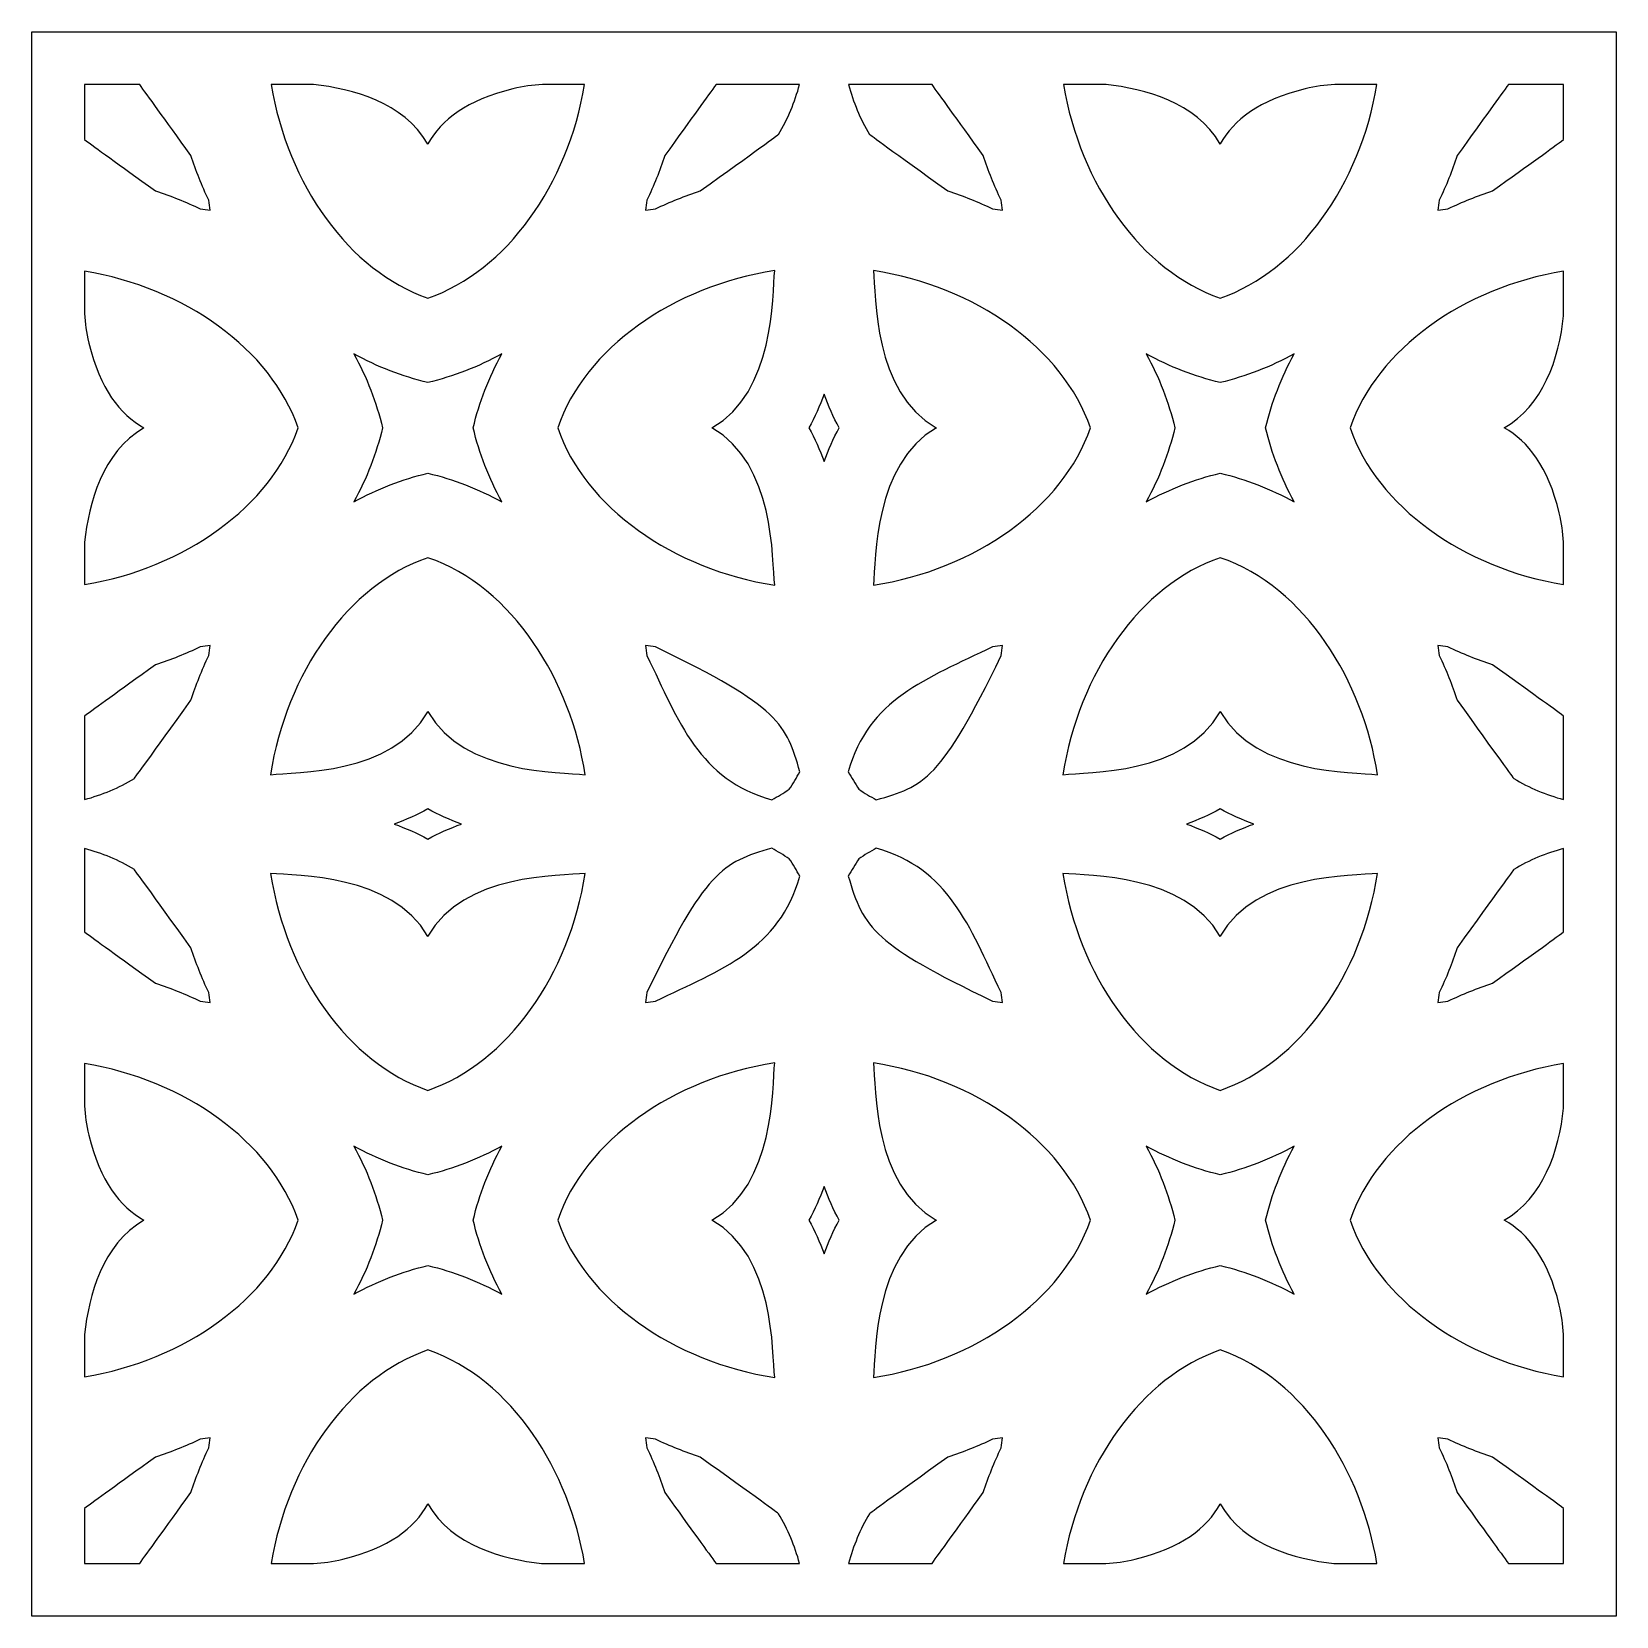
# Model space of a CAD drawing. Header units: millimetres. Extents: x -515 to 516, y -332 to 332.
# Drawn here: x 215.7 to 515.7, y 32.4 to 332.4 of the extents above; entities that cross this region are included whole.
import ezdxf

# ---------------------------------------------------------------- set-up
doc = ezdxf.new("R2010")
doc.units = ezdxf.units.MM
doc.header["$MEASUREMENT"] = 0
doc.layers.add('layer 1', color=7, linetype='Continuous')

msp = doc.modelspace()

# ---------------------------------------------------------------- linework, layer by layer
at = {"layer": 'layer 1'}
for points, knots in [([(515.6899, 32.3515), (515.6899, 32.3515), (515.6899, 332.3513), (515.6899, 332.3513), (515.6899, 332.3513), (515.6899, 332.3513), (215.7091, 332.3513), (215.7091, 332.3513), (215.7091, 332.3513), (215.7091, 329.3266), (215.7091, 39.8129), (215.7091, 32.3515), (215.7091, 32.3515), (215.7091, 32.3515), (515.6899, 32.3515), (515.6899, 32.3515)], [0, 0, 0, 0, 0.2, 0.2, 0.2, 0.2, 0.4, 0.4, 0.4, 0.4, 0.6, 0.6, 0.6, 0.6, 1, 1, 1, 1]), ([(225.7115, 322.3517), (225.7115, 322.3517), (236.1498, 322.3517), (236.1498, 322.3517), (236.1498, 322.3517), (237.5977, 320.3512), (240.7116, 316.0712), (245.8499, 308.9015), (245.8499, 308.9015), (246.8129, 306.021), (247.9165, 303.1918), (249.2379, 300.4413), (249.2379, 300.4413), (249.3363, 299.8115), (249.4277, 299.181), (249.505, 298.5413), (249.505, 298.5413), (248.8724, 298.6313), (248.2398, 298.7213), (247.6072, 298.8112), (247.6072, 298.8112), (244.8729, 300.1313), (242.0401, 301.251), (239.1441, 302.2112), (239.1441, 302.2112), (231.9674, 307.3516), (227.7008, 310.4514), (225.7115, 311.9114), (225.7115, 311.9114), (225.7115, 311.9114), (225.7115, 322.3517), (225.7115, 322.3517)], [0, 0, 0, 0, 0.11111111, 0.11111111, 0.11111111, 0.11111111, 0.22222222, 0.22222222, 0.22222222, 0.22222222, 0.33333333, 0.33333333, 0.33333333, 0.33333333, 0.44444444, 0.44444444, 0.44444444, 0.44444444, 0.55555556, 0.55555556, 0.55555556, 0.55555556, 0.66666667, 0.66666667, 0.66666667, 0.66666667, 0.77777778, 0.77777778, 0.77777778, 0.77777778, 1, 1, 1, 1]), ([(269.0881, 322.3517), (276.4195, 321.4815), (286.0704, 319.1014), (290.7096, 311.0819), (290.7096, 311.0819), (290.7096, 311.0819), (290.7096, 311.1114), (290.7096, 311.1114), (290.7096, 311.1114), (293.2471, 315.6417), (298.055, 319.4016), (306.7781, 321.5215), (306.7781, 321.5215), (310.9745, 322.5647), (313.0481, 322.3517), (320.3654, 322.3517), (320.3654, 322.3517), (317.2796, 303.4511), (305.5902, 287.0016), (290.7096, 281.9217), (290.7096, 281.9217), (275.829, 287.0016), (264.1396, 303.4511), (261.0468, 322.3517), (261.0468, 322.3517), (261.0468, 322.3517), (269.0881, 322.3517), (269.0881, 322.3517)], [0, 0, 0, 0, 0.125, 0.125, 0.125, 0.125, 0.25, 0.25, 0.25, 0.25, 0.375, 0.375, 0.375, 0.375, 0.5, 0.5, 0.5, 0.5, 0.625, 0.625, 0.625, 0.625, 0.75, 0.75, 0.75, 0.75, 1, 1, 1, 1]), ([(332.1813, 300.4511), (333.4957, 303.1918), (334.6063, 306.021), (335.5693, 308.9015), (335.5693, 308.9015), (340.6795, 316.0311), (343.8074, 320.3414), (345.2695, 322.3517), (345.2695, 322.3517), (345.2695, 322.3517), (361.0779, 322.3517), (361.0779, 322.3517), (361.0779, 322.3517), (360.1501, 319.0213), (358.9059, 315.8814), (357.0783, 312.9116), (357.0783, 312.9116), (357.0783, 312.9116), (352.65, 309.6417), (342.268, 302.2112), (342.268, 302.2112), (339.3791, 301.251), (336.5463, 300.1313), (333.805, 298.8112), (333.805, 298.8112), (333.1794, 298.7213), (332.5398, 298.6313), (331.9071, 298.5413), (331.9071, 298.5413), (331.9845, 299.181), (332.0829, 299.8213), (332.1813, 300.4511)], [0, 0, 0, 0, 0.11111111, 0.11111111, 0.11111111, 0.11111111, 0.22222222, 0.22222222, 0.22222222, 0.22222222, 0.33333333, 0.33333333, 0.33333333, 0.33333333, 0.44444444, 0.44444444, 0.44444444, 0.44444444, 0.55555556, 0.55555556, 0.55555556, 0.55555556, 0.66666667, 0.66666667, 0.66666667, 0.66666667, 0.77777778, 0.77777778, 0.77777778, 0.77777778, 1, 1, 1, 1]), ([(386.1507, 322.3517), (387.5987, 320.3512), (390.7055, 316.0712), (395.8508, 308.9015), (395.8508, 308.9015), (396.8068, 306.021), (397.9174, 303.1918), (399.2389, 300.4413), (399.2389, 300.4413), (399.3373, 299.8115), (399.4287, 299.181), (399.506, 298.5413), (399.506, 298.5413), (398.8663, 298.6313), (398.2407, 298.7213), (397.6081, 298.8112), (397.6081, 298.8112), (394.8738, 300.1313), (392.0411, 301.251), (389.1451, 302.2112), (389.1451, 302.2112), (378.6296, 309.7513), (374.3418, 312.9116), (374.3418, 312.9116), (374.3418, 312.9116), (372.5072, 315.8814), (371.2701, 319.0213), (370.3352, 322.3517), (370.3352, 322.3517), (370.3352, 322.3517), (386.1507, 322.3517), (386.1507, 322.3517)], [0, 0, 0, 0, 0.11111111, 0.11111111, 0.11111111, 0.11111111, 0.22222222, 0.22222222, 0.22222222, 0.22222222, 0.33333333, 0.33333333, 0.33333333, 0.33333333, 0.44444444, 0.44444444, 0.44444444, 0.44444444, 0.55555556, 0.55555556, 0.55555556, 0.55555556, 0.66666667, 0.66666667, 0.66666667, 0.66666667, 0.77777778, 0.77777778, 0.77777778, 0.77777778, 1, 1, 1, 1]), ([(419.089, 322.3517), (426.4204, 321.4815), (436.0713, 319.1014), (440.7105, 311.0819), (440.7105, 311.0819), (440.7105, 311.0819), (440.7105, 311.1114), (440.7105, 311.1114), (440.7105, 311.1114), (443.248, 315.6417), (448.0559, 319.4016), (456.7791, 321.5215), (456.7791, 321.5215), (460.9754, 322.5647), (463.049, 322.3517), (470.3663, 322.3517), (470.3663, 322.3517), (467.2805, 303.4511), (455.5911, 287.0016), (440.7105, 281.9217), (440.7105, 281.9217), (425.8299, 287.0016), (414.1406, 303.4511), (411.0478, 322.3517), (411.0478, 322.3517), (411.0478, 322.3517), (419.089, 322.3517), (419.089, 322.3517)], [0, 0, 0, 0, 0.125, 0.125, 0.125, 0.125, 0.25, 0.25, 0.25, 0.25, 0.375, 0.375, 0.375, 0.375, 0.5, 0.5, 0.5, 0.5, 0.625, 0.625, 0.625, 0.625, 0.75, 0.75, 0.75, 0.75, 1, 1, 1, 1]), ([(482.1822, 300.4511), (483.4967, 303.1918), (484.6073, 306.021), (485.5702, 308.9015), (485.5702, 308.9015), (490.6804, 316.0311), (493.8083, 320.3414), (495.2704, 322.3517), (495.2704, 322.3517), (495.2704, 322.3517), (505.7086, 322.3517), (505.7086, 322.3517), (505.7086, 322.3517), (505.7086, 322.3517), (505.7086, 311.9114), (505.7086, 311.9114), (505.7086, 311.9114), (503.6983, 310.4416), (499.3754, 307.301), (492.269, 302.2112), (492.269, 302.2112), (489.38, 301.251), (486.5473, 300.1313), (483.8059, 298.8112), (483.8059, 298.8112), (483.1803, 298.7213), (482.5407, 298.6313), (481.9081, 298.5413), (481.9081, 298.5413), (481.9854, 299.181), (482.0768, 299.8213), (482.1822, 300.4511)], [0, 0, 0, 0, 0.11111111, 0.11111111, 0.11111111, 0.11111111, 0.22222222, 0.22222222, 0.22222222, 0.22222222, 0.33333333, 0.33333333, 0.33333333, 0.33333333, 0.44444444, 0.44444444, 0.44444444, 0.44444444, 0.55555556, 0.55555556, 0.55555556, 0.55555556, 0.66666667, 0.66666667, 0.66666667, 0.66666667, 0.77777778, 0.77777778, 0.77777778, 0.77777778, 1, 1, 1, 1]), ([(225.7115, 287.0115), (244.5987, 283.9215), (261.0468, 272.2216), (266.1359, 257.3515), (266.1359, 257.3515), (261.0468, 242.4716), (244.6058, 230.7815), (225.7115, 227.6817), (225.7115, 227.6817), (225.7115, 227.6817), (225.7115, 235.7314), (225.7115, 235.7314), (225.7115, 235.7314), (226.5761, 243.0613), (228.952, 252.7116), (236.9651, 257.3515), (236.9651, 257.3515), (236.9651, 257.3515), (236.9511, 257.3515), (236.9511, 257.3515), (236.9511, 257.3515), (232.4173, 259.8911), (228.6567, 264.6913), (226.5269, 273.4116), (226.5269, 273.4116), (225.5077, 277.6255), (225.7115, 279.5473), (225.7115, 287.0115)], [0, 0, 0, 0, 0.125, 0.125, 0.125, 0.125, 0.25, 0.25, 0.25, 0.25, 0.375, 0.375, 0.375, 0.375, 0.5, 0.5, 0.5, 0.5, 0.625, 0.625, 0.625, 0.625, 0.75, 0.75, 0.75, 0.75, 1, 1, 1, 1]), ([(356.3684, 287.1211), (355.8693, 282.4854), (356.4528, 264.065), (344.4822, 257.3515), (344.4822, 257.3515), (356.4528, 250.5846), (355.8553, 232.3153), (356.3684, 227.5713), (356.3684, 227.5713), (337.2001, 230.5011), (320.4216, 242.2917), (315.2833, 257.3515), (315.2833, 257.3515), (320.4216, 272.4015), (337.2001, 284.2012), (356.3684, 287.1211)], [0, 0, 0, 0, 0.2, 0.2, 0.2, 0.2, 0.4, 0.4, 0.4, 0.4, 0.6, 0.6, 0.6, 0.6, 1, 1, 1, 1]), ([(416.1368, 257.3515), (410.9915, 242.2917), (394.2201, 230.5011), (375.0447, 227.5713), (375.0447, 227.5713), (375.586, 232.5718), (375.0799, 250.4714), (386.9661, 257.3515), (386.9661, 257.3515), (386.9661, 257.3515), (386.945, 257.3515), (386.945, 257.3515), (386.945, 257.3515), (374.9463, 264.0791), (375.5508, 282.4644), (375.0447, 287.1211), (375.0447, 287.1211), (394.2201, 284.2012), (410.9915, 272.4015), (416.1368, 257.3515)], [0, 0, 0, 0, 0.16666667, 0.16666667, 0.16666667, 0.16666667, 0.33333333, 0.33333333, 0.33333333, 0.33333333, 0.5, 0.5, 0.5, 0.5, 0.66666667, 0.66666667, 0.66666667, 0.66666667, 1, 1, 1, 1]), ([(505.7086, 227.6817), (486.8074, 230.7815), (470.3663, 242.4716), (465.2772, 257.3515), (465.2772, 257.3515), (470.3663, 272.2216), (486.8074, 283.9215), (505.7086, 287.0115), (505.7086, 287.0115), (505.7086, 287.0115), (505.7086, 278.5716), (505.7086, 278.5716), (505.7086, 278.5716), (504.9213, 270.4769), (501.695, 261.4003), (494.4761, 257.3515), (494.4761, 257.3515), (499.0099, 254.7915), (502.7634, 249.9913), (504.8862, 241.2816), (504.8862, 241.2816), (505.9054, 237.0817), (505.7086, 235.1438), (505.7086, 227.6817)], [0, 0, 0, 0, 0.14285714, 0.14285714, 0.14285714, 0.14285714, 0.28571429, 0.28571429, 0.28571429, 0.28571429, 0.42857143, 0.42857143, 0.42857143, 0.42857143, 0.57142857, 0.57142857, 0.57142857, 0.57142857, 0.71428571, 0.71428571, 0.71428571, 0.71428571, 1, 1, 1, 1]), ([(276.7006, 271.3612), (281.1571, 268.9116), (285.8806, 267.0819), (290.7096, 265.9312), (290.7096, 265.9312), (295.5386, 267.0819), (300.2621, 268.9116), (304.7186, 271.3612), (304.7186, 271.3612), (302.2795, 266.9012), (300.4379, 262.1714), (299.2921, 257.3515), (299.2921, 257.3515), (300.4379, 252.5211), (302.2795, 247.7919), (304.7186, 243.3411), (304.7186, 243.3411), (300.2621, 245.7816), (295.5386, 247.6218), (290.7096, 248.7612), (290.7096, 248.7612), (285.8806, 247.6218), (281.1571, 245.7816), (276.7006, 243.3411), (276.7006, 243.3411), (279.1397, 247.7919), (280.9813, 252.5211), (282.1271, 257.3515), (282.1271, 257.3515), (280.9813, 262.1714), (279.1397, 266.9012), (276.7006, 271.3612)], [0, 0, 0, 0, 0.11111111, 0.11111111, 0.11111111, 0.11111111, 0.22222222, 0.22222222, 0.22222222, 0.22222222, 0.33333333, 0.33333333, 0.33333333, 0.33333333, 0.44444444, 0.44444444, 0.44444444, 0.44444444, 0.55555556, 0.55555556, 0.55555556, 0.55555556, 0.66666667, 0.66666667, 0.66666667, 0.66666667, 0.77777778, 0.77777778, 0.77777778, 0.77777778, 1, 1, 1, 1]), ([(426.6945, 271.3612), (431.158, 268.9116), (435.8745, 267.0819), (440.7105, 265.9312), (440.7105, 265.9312), (445.5395, 267.0819), (450.2631, 268.9116), (454.7195, 271.3612), (454.7195, 271.3612), (452.2804, 266.9012), (450.4388, 262.1714), (449.2931, 257.3515), (449.2931, 257.3515), (450.4388, 252.5211), (452.2804, 247.7919), (454.7195, 243.3411), (454.7195, 243.3411), (450.2631, 245.7816), (445.5395, 247.6218), (440.7105, 248.7612), (440.7105, 248.7612), (435.8745, 247.6218), (431.158, 245.7816), (426.6945, 243.3411), (426.6945, 243.3411), (429.1406, 247.7919), (430.9752, 252.5211), (432.128, 257.3515), (432.128, 257.3515), (430.9752, 262.1714), (429.1406, 266.9012), (426.6945, 271.3612)], [0, 0, 0, 0, 0.11111111, 0.11111111, 0.11111111, 0.11111111, 0.22222222, 0.22222222, 0.22222222, 0.22222222, 0.33333333, 0.33333333, 0.33333333, 0.33333333, 0.44444444, 0.44444444, 0.44444444, 0.44444444, 0.55555556, 0.55555556, 0.55555556, 0.55555556, 0.66666667, 0.66666667, 0.66666667, 0.66666667, 0.77777778, 0.77777778, 0.77777778, 0.77777778, 1, 1, 1, 1]), ([(365.7101, 250.9719), (364.9088, 253.2114), (363.9317, 255.3313), (362.8492, 257.3515), (362.8492, 257.3515), (363.9317, 259.3611), (364.9088, 261.4811), (365.7101, 263.7213), (365.7101, 263.7213), (366.5044, 261.4811), (367.4884, 259.3611), (368.5639, 257.3515), (368.5639, 257.3515), (367.4884, 255.3313), (366.5044, 253.2114), (365.7101, 250.9719)], [0, 0, 0, 0, 0.2, 0.2, 0.2, 0.2, 0.4, 0.4, 0.4, 0.4, 0.6, 0.6, 0.6, 0.6, 1, 1, 1, 1]), ([(290.7096, 203.6316), (290.7096, 203.6316), (290.7096, 203.5817), (290.7096, 203.5817), (290.7096, 203.5817), (283.9968, 191.607), (265.6298, 192.1995), (260.9273, 191.6815), (260.9273, 191.6815), (263.8585, 210.8519), (275.6603, 227.6311), (290.7096, 232.7715), (290.7096, 232.7715), (306.9117, 227.2339), (317.7997, 209.2486), (320.4778, 191.6815), (320.4778, 191.6815), (315.7191, 192.2016), (297.6262, 191.6512), (290.7096, 203.6316)], [0, 0, 0, 0, 0.16666667, 0.16666667, 0.16666667, 0.16666667, 0.33333333, 0.33333333, 0.33333333, 0.33333333, 0.5, 0.5, 0.5, 0.5, 0.66666667, 0.66666667, 0.66666667, 0.66666667, 1, 1, 1, 1]), ([(440.7105, 203.6316), (440.7105, 203.6316), (440.7105, 203.5817), (440.7105, 203.5817), (440.7105, 203.5817), (433.9907, 191.607), (415.6307, 192.1995), (410.9283, 191.6815), (410.9283, 191.6815), (413.8594, 210.8519), (425.6542, 227.6311), (440.7105, 232.7715), (440.7105, 232.7715), (456.9126, 227.2339), (467.8007, 209.2486), (470.4788, 191.6815), (470.4788, 191.6815), (465.7201, 192.2016), (447.6272, 191.6512), (440.7105, 203.6316)], [0, 0, 0, 0, 0.16666667, 0.16666667, 0.16666667, 0.16666667, 0.33333333, 0.33333333, 0.33333333, 0.33333333, 0.5, 0.5, 0.5, 0.5, 0.66666667, 0.66666667, 0.66666667, 0.66666667, 1, 1, 1, 1]), ([(249.2379, 214.2512), (247.9165, 211.5014), (246.8129, 208.6715), (245.8499, 205.7917), (245.8499, 205.7917), (238.3217, 195.2916), (235.1516, 190.9814), (235.1516, 190.9814), (235.1516, 190.9814), (232.1783, 189.151), (229.0433, 187.9012), (225.7115, 186.9713), (225.7115, 186.9713), (225.7115, 186.9713), (225.7115, 202.7818), (225.7115, 202.7818), (225.7115, 202.7818), (227.7078, 204.2411), (232.0026, 207.3613), (239.1441, 212.4813), (239.1441, 212.4813), (242.0401, 213.4414), (244.8729, 214.5612), (247.6072, 215.8812), (247.6072, 215.8812), (248.2398, 215.9719), (248.8724, 216.0612), (249.505, 216.1512), (249.505, 216.1512), (249.4277, 215.5115), (249.3363, 214.881), (249.2379, 214.2512)], [0, 0, 0, 0, 0.11111111, 0.11111111, 0.11111111, 0.11111111, 0.22222222, 0.22222222, 0.22222222, 0.22222222, 0.33333333, 0.33333333, 0.33333333, 0.33333333, 0.44444444, 0.44444444, 0.44444444, 0.44444444, 0.55555556, 0.55555556, 0.55555556, 0.55555556, 0.66666667, 0.66666667, 0.66666667, 0.66666667, 0.77777778, 0.77777778, 0.77777778, 0.77777778, 1, 1, 1, 1]), ([(359.1308, 188.9317), (358.0484, 188.2112), (356.9378, 187.5512), (355.8272, 186.9417), (355.8272, 186.9417), (342.1134, 190.7262), (338.2263, 201.6459), (332.1813, 214.2512), (332.1813, 214.2512), (332.0829, 214.881), (331.9845, 215.5115), (331.9071, 216.1512), (331.9071, 216.1512), (332.5398, 216.0612), (333.1794, 215.9719), (333.805, 215.8812), (333.805, 215.8812), (357.4017, 204.5159), (358.6318, 201.1743), (361.1201, 192.2213), (361.1201, 192.2213), (360.5015, 191.1114), (359.8408, 190.0113), (359.1308, 188.9317)], [0, 0, 0, 0, 0.14285714, 0.14285714, 0.14285714, 0.14285714, 0.28571429, 0.28571429, 0.28571429, 0.28571429, 0.42857143, 0.42857143, 0.42857143, 0.42857143, 0.57142857, 0.57142857, 0.57142857, 0.57142857, 0.71428571, 0.71428571, 0.71428571, 0.71428571, 1, 1, 1, 1]), ([(397.6081, 215.8812), (398.2407, 215.9719), (398.8663, 216.0612), (399.506, 216.1512), (399.506, 216.1512), (399.4287, 215.5115), (399.3373, 214.881), (399.2389, 214.2512), (399.2389, 214.2512), (387.9431, 190.7234), (384.5129, 189.4054), (375.586, 186.9417), (375.586, 186.9417), (374.4824, 187.5512), (373.3718, 188.2112), (372.2893, 188.9317), (372.2893, 188.9317), (371.5794, 190.0113), (370.9186, 191.1114), (370.3001, 192.2213), (370.3001, 192.2213), (374.0747, 205.9442), (385.0823, 209.8454), (397.6081, 215.8812)], [0, 0, 0, 0, 0.14285714, 0.14285714, 0.14285714, 0.14285714, 0.28571429, 0.28571429, 0.28571429, 0.28571429, 0.42857143, 0.42857143, 0.42857143, 0.42857143, 0.57142857, 0.57142857, 0.57142857, 0.57142857, 0.71428571, 0.71428571, 0.71428571, 0.71428571, 1, 1, 1, 1]), ([(481.9081, 216.1512), (482.5407, 216.0612), (483.1803, 215.9719), (483.8059, 215.8812), (483.8059, 215.8812), (486.5473, 214.5612), (489.38, 213.4414), (492.269, 212.4813), (492.269, 212.4813), (499.4316, 207.3514), (503.7123, 204.2411), (505.7086, 202.7818), (505.7086, 202.7818), (505.7086, 202.7818), (505.7086, 186.9713), (505.7086, 186.9713), (505.7086, 186.9713), (502.3768, 187.9012), (499.2418, 189.151), (496.2685, 190.9814), (496.2685, 190.9814), (496.2685, 190.9814), (493.1265, 195.2417), (485.5702, 205.7917), (485.5702, 205.7917), (484.6073, 208.6715), (483.4967, 211.5014), (482.1822, 214.2512), (482.1822, 214.2512), (482.0768, 214.881), (481.9854, 215.5115), (481.9081, 216.1512)], [0, 0, 0, 0, 0.11111111, 0.11111111, 0.11111111, 0.11111111, 0.22222222, 0.22222222, 0.22222222, 0.22222222, 0.33333333, 0.33333333, 0.33333333, 0.33333333, 0.44444444, 0.44444444, 0.44444444, 0.44444444, 0.55555556, 0.55555556, 0.55555556, 0.55555556, 0.66666667, 0.66666667, 0.66666667, 0.66666667, 0.77777778, 0.77777778, 0.77777778, 0.77777778, 1, 1, 1, 1]), ([(284.3412, 182.351), (286.5695, 183.1411), (288.6993, 184.1217), (290.7096, 185.2112), (290.7096, 185.2112), (292.727, 184.1217), (294.8497, 183.1411), (297.078, 182.351), (297.078, 182.351), (294.8497, 181.5511), (292.727, 180.5713), (290.7096, 179.4916), (290.7096, 179.4916), (288.6993, 180.5713), (286.5695, 181.5511), (284.3412, 182.351)], [0, 0, 0, 0, 0.2, 0.2, 0.2, 0.2, 0.4, 0.4, 0.4, 0.4, 0.6, 0.6, 0.6, 0.6, 1, 1, 1, 1]), ([(434.3422, 182.351), (436.5704, 183.1411), (438.7002, 184.1217), (440.7105, 185.2112), (440.7105, 185.2112), (442.7279, 184.1217), (444.8507, 183.1411), (447.0789, 182.351), (447.0789, 182.351), (444.8507, 181.5511), (442.7279, 180.5713), (440.7105, 179.4916), (440.7105, 179.4916), (438.7002, 180.5713), (436.5704, 181.5511), (434.3422, 182.351)], [0, 0, 0, 0, 0.2, 0.2, 0.2, 0.2, 0.4, 0.4, 0.4, 0.4, 0.6, 0.6, 0.6, 0.6, 1, 1, 1, 1]), ([(249.505, 148.5418), (248.8724, 148.6318), (248.2398, 148.7217), (247.6072, 148.8117), (247.6072, 148.8117), (244.8729, 150.1318), (242.0401, 151.2515), (239.1441, 152.2117), (239.1441, 152.2117), (231.9674, 157.3513), (227.7008, 160.4512), (225.7115, 161.9118), (225.7115, 161.9118), (225.7115, 161.9118), (225.7115, 177.7217), (225.7115, 177.7217), (225.7115, 177.7217), (229.0433, 176.791), (232.1783, 175.5518), (235.1516, 173.7116), (235.1516, 173.7116), (235.1516, 173.7116), (238.3217, 169.4119), (245.8499, 158.902), (245.8499, 158.902), (246.8129, 156.0214), (247.9165, 153.1915), (249.2379, 150.441), (249.2379, 150.441), (249.3363, 149.8119), (249.4277, 149.1814), (249.505, 148.5418)], [0, 0, 0, 0, 0.11111111, 0.11111111, 0.11111111, 0.11111111, 0.22222222, 0.22222222, 0.22222222, 0.22222222, 0.33333333, 0.33333333, 0.33333333, 0.33333333, 0.44444444, 0.44444444, 0.44444444, 0.44444444, 0.55555556, 0.55555556, 0.55555556, 0.55555556, 0.66666667, 0.66666667, 0.66666667, 0.66666667, 0.77777778, 0.77777778, 0.77777778, 0.77777778, 1, 1, 1, 1]), ([(333.805, 148.8117), (333.1794, 148.7217), (332.5398, 148.6318), (331.9071, 148.5418), (331.9071, 148.5418), (331.9845, 149.1814), (332.0829, 149.8218), (332.1813, 150.4516), (332.1813, 150.4516), (343.1396, 173.209), (346.4011, 175.1315), (355.8272, 177.761), (355.8272, 177.761), (356.9378, 177.1411), (358.0484, 176.4817), (359.1308, 175.7613), (359.1308, 175.7613), (359.8408, 174.6816), (360.5015, 173.5815), (361.1201, 172.4716), (361.1201, 172.4716), (357.2752, 158.6932), (346.3238, 154.8427), (333.805, 148.8117)], [0, 0, 0, 0, 0.14285714, 0.14285714, 0.14285714, 0.14285714, 0.28571429, 0.28571429, 0.28571429, 0.28571429, 0.42857143, 0.42857143, 0.42857143, 0.42857143, 0.57142857, 0.57142857, 0.57142857, 0.57142857, 0.71428571, 0.71428571, 0.71428571, 0.71428571, 1, 1, 1, 1]), ([(372.2893, 175.7613), (373.3718, 176.4817), (374.4824, 177.1411), (375.586, 177.761), (375.586, 177.761), (389.3278, 173.9295), (393.1868, 163.0505), (399.2389, 150.441), (399.2389, 150.441), (399.3373, 149.8119), (399.4287, 149.1814), (399.506, 148.5418), (399.506, 148.5418), (398.8663, 148.6318), (398.2407, 148.7217), (397.6081, 148.8117), (397.6081, 148.8117), (375.4805, 159.4741), (373.0625, 162.562), (370.3001, 172.4716), (370.3001, 172.4716), (370.9186, 173.5815), (371.5794, 174.6816), (372.2893, 175.7613)], [0, 0, 0, 0, 0.14285714, 0.14285714, 0.14285714, 0.14285714, 0.28571429, 0.28571429, 0.28571429, 0.28571429, 0.42857143, 0.42857143, 0.42857143, 0.42857143, 0.57142857, 0.57142857, 0.57142857, 0.57142857, 0.71428571, 0.71428571, 0.71428571, 0.71428571, 1, 1, 1, 1]), ([(482.1822, 150.4516), (483.4967, 153.1915), (484.6073, 156.0214), (485.5702, 158.902), (485.5702, 158.902), (493.0281, 169.3212), (496.2685, 173.7116), (496.2685, 173.7116), (496.2685, 173.7116), (499.2418, 175.5518), (502.3768, 176.791), (505.7086, 177.7217), (505.7086, 177.7217), (505.7086, 177.7217), (505.7086, 161.9118), (505.7086, 161.9118), (505.7086, 161.9118), (503.6983, 160.4413), (499.3754, 157.3014), (492.269, 152.2117), (492.269, 152.2117), (489.38, 151.2515), (486.5473, 150.1318), (483.8059, 148.8117), (483.8059, 148.8117), (483.1803, 148.7217), (482.5407, 148.6318), (481.9081, 148.5418), (481.9081, 148.5418), (481.9854, 149.1814), (482.0768, 149.8218), (482.1822, 150.4516)], [0, 0, 0, 0, 0.11111111, 0.11111111, 0.11111111, 0.11111111, 0.22222222, 0.22222222, 0.22222222, 0.22222222, 0.33333333, 0.33333333, 0.33333333, 0.33333333, 0.44444444, 0.44444444, 0.44444444, 0.44444444, 0.55555556, 0.55555556, 0.55555556, 0.55555556, 0.66666667, 0.66666667, 0.66666667, 0.66666667, 0.77777778, 0.77777778, 0.77777778, 0.77777778, 1, 1, 1, 1]), ([(290.7096, 131.9215), (275.6603, 137.0612), (263.8585, 153.8417), (260.9414, 173.0115), (260.9414, 173.0115), (265.932, 172.4716), (283.8281, 172.9714), (290.7096, 161.0817), (290.7096, 161.0817), (290.7096, 161.0817), (290.7096, 161.1112), (290.7096, 161.1112), (290.7096, 161.1112), (297.4154, 173.0747), (315.7683, 172.5019), (320.4778, 173.0115), (320.4778, 173.0115), (317.5608, 153.8417), (305.7589, 137.0612), (290.7096, 131.9215)], [0, 0, 0, 0, 0.16666667, 0.16666667, 0.16666667, 0.16666667, 0.33333333, 0.33333333, 0.33333333, 0.33333333, 0.5, 0.5, 0.5, 0.5, 0.66666667, 0.66666667, 0.66666667, 0.66666667, 1, 1, 1, 1]), ([(440.7105, 131.9215), (425.6542, 137.0612), (413.8594, 153.8417), (410.9423, 173.0115), (410.9423, 173.0115), (415.9259, 172.4716), (433.8291, 172.9714), (440.7105, 161.0817), (440.7105, 161.0817), (440.7105, 161.0817), (440.7105, 161.1112), (440.7105, 161.1112), (440.7105, 161.1112), (447.4163, 173.0747), (465.7622, 172.5019), (470.4788, 173.0115), (470.4788, 173.0115), (467.5617, 153.8417), (455.7598, 137.0612), (440.7105, 131.9215)], [0, 0, 0, 0, 0.16666667, 0.16666667, 0.16666667, 0.16666667, 0.33333333, 0.33333333, 0.33333333, 0.33333333, 0.5, 0.5, 0.5, 0.5, 0.66666667, 0.66666667, 0.66666667, 0.66666667, 1, 1, 1, 1]), ([(225.7115, 77.6822), (225.7115, 77.6822), (225.7115, 85.7319), (225.7115, 85.7319), (225.7115, 85.7319), (226.5761, 93.0618), (228.952, 102.7114), (236.9651, 107.352), (236.9651, 107.352), (236.9651, 107.352), (236.9511, 107.352), (236.9511, 107.352), (236.9511, 107.352), (232.4173, 109.8916), (228.6567, 114.6918), (226.5269, 123.4114), (226.5269, 123.4114), (225.5077, 127.626), (225.7115, 129.5478), (225.7115, 137.0113), (225.7115, 137.0113), (244.5987, 133.9213), (261.0468, 122.2213), (266.1359, 107.352), (266.1359, 107.352), (261.0468, 92.4714), (244.6058, 80.7813), (225.7115, 77.6822)], [0, 0, 0, 0, 0.125, 0.125, 0.125, 0.125, 0.25, 0.25, 0.25, 0.25, 0.375, 0.375, 0.375, 0.375, 0.5, 0.5, 0.5, 0.5, 0.625, 0.625, 0.625, 0.625, 0.75, 0.75, 0.75, 0.75, 1, 1, 1, 1]), ([(315.2833, 107.352), (320.4216, 122.4013), (337.2001, 134.2017), (356.3684, 137.1216), (356.3684, 137.1216), (355.8693, 132.4859), (356.4528, 114.0648), (344.4822, 107.352), (344.4822, 107.352), (356.4528, 100.5844), (355.8553, 82.3157), (356.3684, 77.5718), (356.3684, 77.5718), (337.2001, 80.5015), (320.4216, 92.2914), (315.2833, 107.352)], [0, 0, 0, 0, 0.2, 0.2, 0.2, 0.2, 0.4, 0.4, 0.4, 0.4, 0.6, 0.6, 0.6, 0.6, 1, 1, 1, 1]), ([(375.0447, 77.5718), (375.586, 82.5716), (375.0799, 100.4712), (386.9661, 107.352), (386.9661, 107.352), (386.9661, 107.352), (386.945, 107.352), (386.945, 107.352), (386.945, 107.352), (374.9463, 114.0795), (375.5508, 132.4641), (375.0447, 137.1216), (375.0447, 137.1216), (394.2201, 134.2017), (410.9915, 122.4013), (416.1368, 107.352), (416.1368, 107.352), (410.9915, 92.2914), (394.2201, 80.5015), (375.0447, 77.5718)], [0, 0, 0, 0, 0.16666667, 0.16666667, 0.16666667, 0.16666667, 0.33333333, 0.33333333, 0.33333333, 0.33333333, 0.5, 0.5, 0.5, 0.5, 0.66666667, 0.66666667, 0.66666667, 0.66666667, 1, 1, 1, 1]), ([(505.7086, 77.6822), (486.8074, 80.7813), (470.3663, 92.4714), (465.2772, 107.352), (465.2772, 107.352), (470.3663, 122.2213), (486.8074, 133.9213), (505.7086, 137.0113), (505.7086, 137.0113), (505.7086, 137.0113), (505.7086, 128.5714), (505.7086, 128.5714), (505.7086, 128.5714), (504.9213, 120.4767), (501.695, 111.4), (494.4761, 107.352), (494.4761, 107.352), (499.0099, 104.7913), (502.7634, 99.9918), (504.8862, 91.2814), (504.8862, 91.2814), (505.9054, 87.0815), (505.7086, 85.1442), (505.7086, 77.6822)], [0, 0, 0, 0, 0.14285714, 0.14285714, 0.14285714, 0.14285714, 0.28571429, 0.28571429, 0.28571429, 0.28571429, 0.42857143, 0.42857143, 0.42857143, 0.42857143, 0.57142857, 0.57142857, 0.57142857, 0.57142857, 0.71428571, 0.71428571, 0.71428571, 0.71428571, 1, 1, 1, 1]), ([(304.7186, 93.3416), (300.2621, 95.7821), (295.5386, 97.6216), (290.7096, 98.7617), (290.7096, 98.7617), (285.8806, 97.6216), (281.1571, 95.7821), (276.7006, 93.3416), (276.7006, 93.3416), (279.1397, 97.791), (280.9813, 102.5216), (282.1271, 107.352), (282.1271, 107.352), (280.9813, 112.1711), (279.1397, 116.9017), (276.7006, 121.3617), (276.7006, 121.3617), (281.1571, 118.9113), (285.8806, 117.0817), (290.7096, 115.9317), (290.7096, 115.9317), (295.5386, 117.0817), (300.2621, 118.9113), (304.7186, 121.3617), (304.7186, 121.3617), (302.2795, 116.9017), (300.4379, 112.1711), (299.2921, 107.352), (299.2921, 107.352), (300.4379, 102.5216), (302.2795, 97.791), (304.7186, 93.3416)], [0, 0, 0, 0, 0.11111111, 0.11111111, 0.11111111, 0.11111111, 0.22222222, 0.22222222, 0.22222222, 0.22222222, 0.33333333, 0.33333333, 0.33333333, 0.33333333, 0.44444444, 0.44444444, 0.44444444, 0.44444444, 0.55555556, 0.55555556, 0.55555556, 0.55555556, 0.66666667, 0.66666667, 0.66666667, 0.66666667, 0.77777778, 0.77777778, 0.77777778, 0.77777778, 1, 1, 1, 1]), ([(454.7195, 93.3416), (450.2631, 95.7821), (445.5395, 97.6216), (440.7105, 98.7617), (440.7105, 98.7617), (435.8745, 97.6216), (431.158, 95.7821), (426.6945, 93.3416), (426.6945, 93.3416), (429.1406, 97.791), (430.9752, 102.5216), (432.128, 107.352), (432.128, 107.352), (430.9752, 112.1711), (429.1406, 116.9017), (426.6945, 121.3617), (426.6945, 121.3617), (431.158, 118.9113), (435.8745, 117.0817), (440.7105, 115.9317), (440.7105, 115.9317), (445.5395, 117.0817), (450.2631, 118.9113), (454.7195, 121.3617), (454.7195, 121.3617), (452.2804, 116.9017), (450.4388, 112.1711), (449.2931, 107.352), (449.2931, 107.352), (450.4388, 102.5216), (452.2804, 97.791), (454.7195, 93.3416)], [0, 0, 0, 0, 0.11111111, 0.11111111, 0.11111111, 0.11111111, 0.22222222, 0.22222222, 0.22222222, 0.22222222, 0.33333333, 0.33333333, 0.33333333, 0.33333333, 0.44444444, 0.44444444, 0.44444444, 0.44444444, 0.55555556, 0.55555556, 0.55555556, 0.55555556, 0.66666667, 0.66666667, 0.66666667, 0.66666667, 0.77777778, 0.77777778, 0.77777778, 0.77777778, 1, 1, 1, 1]), ([(365.7101, 100.9717), (364.9088, 103.2111), (363.9317, 105.3318), (362.8492, 107.352), (362.8492, 107.352), (363.9317, 109.3616), (364.9088, 111.4816), (365.7101, 113.7217), (365.7101, 113.7217), (366.5044, 111.4816), (367.4884, 109.3616), (368.5639, 107.352), (368.5639, 107.352), (367.4884, 105.3318), (366.5044, 103.2111), (365.7101, 100.9717)], [0, 0, 0, 0, 0.2, 0.2, 0.2, 0.2, 0.4, 0.4, 0.4, 0.4, 0.6, 0.6, 0.6, 0.6, 1, 1, 1, 1]), ([(312.2046, 42.3518), (304.9224, 43.222), (295.3277, 45.6316), (290.7096, 53.6321), (290.7096, 53.6321), (290.7096, 53.6321), (290.7096, 53.5815), (290.7096, 53.5815), (290.7096, 53.5815), (288.1721, 49.0519), (283.3572, 45.2914), (274.6411, 43.1714), (274.6411, 43.1714), (270.4447, 42.148), (268.4766, 42.3518), (261.0468, 42.3518), (261.0468, 42.3518), (264.1396, 61.2411), (275.829, 77.692), (290.7096, 82.7719), (290.7096, 82.7719), (306.7711, 77.2892), (317.5537, 59.5893), (320.3654, 42.3518), (320.3654, 42.3518), (320.3654, 42.3518), (312.2046, 42.3518), (312.2046, 42.3518)], [0, 0, 0, 0, 0.125, 0.125, 0.125, 0.125, 0.25, 0.25, 0.25, 0.25, 0.375, 0.375, 0.375, 0.375, 0.5, 0.5, 0.5, 0.5, 0.625, 0.625, 0.625, 0.625, 0.75, 0.75, 0.75, 0.75, 1, 1, 1, 1]), ([(462.2055, 42.3518), (454.9234, 43.222), (445.3287, 45.6316), (440.7105, 53.6321), (440.7105, 53.6321), (440.7105, 53.6321), (440.7105, 53.5815), (440.7105, 53.5815), (440.7105, 53.5815), (438.173, 49.0519), (433.3581, 45.2914), (424.635, 43.1714), (424.635, 43.1714), (420.4457, 42.148), (418.4775, 42.3518), (411.0478, 42.3518), (411.0478, 42.3518), (414.1406, 61.2411), (425.8299, 77.692), (440.7105, 82.7719), (440.7105, 82.7719), (456.772, 77.2892), (467.5547, 59.5893), (470.3663, 42.3518), (470.3663, 42.3518), (470.3663, 42.3518), (462.2055, 42.3518), (462.2055, 42.3518)], [0, 0, 0, 0, 0.125, 0.125, 0.125, 0.125, 0.25, 0.25, 0.25, 0.25, 0.375, 0.375, 0.375, 0.375, 0.5, 0.5, 0.5, 0.5, 0.625, 0.625, 0.625, 0.625, 0.75, 0.75, 0.75, 0.75, 1, 1, 1, 1]), ([(249.2379, 64.2517), (247.9165, 61.5012), (246.8129, 58.672), (245.8499, 55.7921), (245.8499, 55.7921), (240.7116, 48.6218), (237.5977, 44.3417), (236.1498, 42.3518), (236.1498, 42.3518), (236.1498, 42.3518), (225.7115, 42.3518), (225.7115, 42.3518), (225.7115, 42.3518), (225.7115, 42.3518), (225.7115, 52.7816), (225.7115, 52.7816), (225.7115, 52.7816), (227.7078, 54.2415), (232.0026, 57.3617), (239.1441, 62.4817), (239.1441, 62.4817), (242.0401, 63.4419), (244.8729, 64.5616), (247.6072, 65.8817), (247.6072, 65.8817), (248.2398, 65.9717), (248.8724, 66.0617), (249.505, 66.1516), (249.505, 66.1516), (249.4277, 65.5113), (249.3363, 64.8815), (249.2379, 64.2517)], [0, 0, 0, 0, 0.11111111, 0.11111111, 0.11111111, 0.11111111, 0.22222222, 0.22222222, 0.22222222, 0.22222222, 0.33333333, 0.33333333, 0.33333333, 0.33333333, 0.44444444, 0.44444444, 0.44444444, 0.44444444, 0.55555556, 0.55555556, 0.55555556, 0.55555556, 0.66666667, 0.66666667, 0.66666667, 0.66666667, 0.77777778, 0.77777778, 0.77777778, 0.77777778, 1, 1, 1, 1]), ([(345.2695, 42.3518), (343.8215, 44.3417), (340.7216, 48.6014), (335.5693, 55.7921), (335.5693, 55.7921), (334.6063, 58.672), (333.4957, 61.5012), (332.1813, 64.2517), (332.1813, 64.2517), (332.0829, 64.8815), (331.9845, 65.5113), (331.9071, 66.1516), (331.9071, 66.1516), (332.5398, 66.0617), (333.1794, 65.9717), (333.805, 65.8817), (333.805, 65.8817), (336.5463, 64.5616), (339.3791, 63.4419), (342.268, 62.4817), (342.268, 62.4817), (352.7695, 54.9613), (357.0783, 51.7813), (357.0783, 51.7813), (357.0783, 51.7813), (358.9059, 48.8115), (360.1501, 45.6716), (361.0779, 42.3518), (361.0779, 42.3518), (361.0779, 42.3518), (345.2695, 42.3518), (345.2695, 42.3518)], [0, 0, 0, 0, 0.11111111, 0.11111111, 0.11111111, 0.11111111, 0.22222222, 0.22222222, 0.22222222, 0.22222222, 0.33333333, 0.33333333, 0.33333333, 0.33333333, 0.44444444, 0.44444444, 0.44444444, 0.44444444, 0.55555556, 0.55555556, 0.55555556, 0.55555556, 0.66666667, 0.66666667, 0.66666667, 0.66666667, 0.77777778, 0.77777778, 0.77777778, 0.77777778, 1, 1, 1, 1]), ([(399.2389, 64.2517), (397.9174, 61.5012), (396.8068, 58.672), (395.8508, 55.7921), (395.8508, 55.7921), (390.7055, 48.6218), (387.5987, 44.3417), (386.1507, 42.3518), (386.1507, 42.3518), (386.1507, 42.3518), (370.3352, 42.3518), (370.3352, 42.3518), (370.3352, 42.3518), (371.2701, 45.6716), (372.5072, 48.8115), (374.3418, 51.7813), (374.3418, 51.7813), (374.3418, 51.7813), (378.6647, 54.9817), (389.1451, 62.4817), (389.1451, 62.4817), (392.0411, 63.4419), (394.8738, 64.5616), (397.6081, 65.8817), (397.6081, 65.8817), (398.2407, 65.9717), (398.8663, 66.0617), (399.506, 66.1516), (399.506, 66.1516), (399.4287, 65.5113), (399.3373, 64.8815), (399.2389, 64.2517)], [0, 0, 0, 0, 0.11111111, 0.11111111, 0.11111111, 0.11111111, 0.22222222, 0.22222222, 0.22222222, 0.22222222, 0.33333333, 0.33333333, 0.33333333, 0.33333333, 0.44444444, 0.44444444, 0.44444444, 0.44444444, 0.55555556, 0.55555556, 0.55555556, 0.55555556, 0.66666667, 0.66666667, 0.66666667, 0.66666667, 0.77777778, 0.77777778, 0.77777778, 0.77777778, 1, 1, 1, 1]), ([(505.7086, 42.3518), (505.7086, 42.3518), (495.2704, 42.3518), (495.2704, 42.3518), (495.2704, 42.3518), (493.8154, 44.3417), (490.7226, 48.6014), (485.5702, 55.7921), (485.5702, 55.7921), (484.6073, 58.672), (483.4967, 61.5012), (482.1822, 64.2517), (482.1822, 64.2517), (482.0768, 64.8815), (481.9854, 65.5113), (481.9081, 66.1516), (481.9081, 66.1516), (482.5407, 66.0617), (483.1803, 65.9717), (483.8059, 65.8817), (483.8059, 65.8817), (486.5473, 64.5616), (489.38, 63.4419), (492.269, 62.4817), (492.269, 62.4817), (499.4316, 57.3512), (503.7123, 54.2415), (505.7086, 52.7816), (505.7086, 52.7816), (505.7086, 52.7816), (505.7086, 42.3518), (505.7086, 42.3518)], [0, 0, 0, 0, 0.11111111, 0.11111111, 0.11111111, 0.11111111, 0.22222222, 0.22222222, 0.22222222, 0.22222222, 0.33333333, 0.33333333, 0.33333333, 0.33333333, 0.44444444, 0.44444444, 0.44444444, 0.44444444, 0.55555556, 0.55555556, 0.55555556, 0.55555556, 0.66666667, 0.66666667, 0.66666667, 0.66666667, 0.77777778, 0.77777778, 0.77777778, 0.77777778, 1, 1, 1, 1])]:
    msp.add_open_spline(points, degree=3, knots=knots, dxfattribs=at)

doc.saveas('drawing.dxf')
